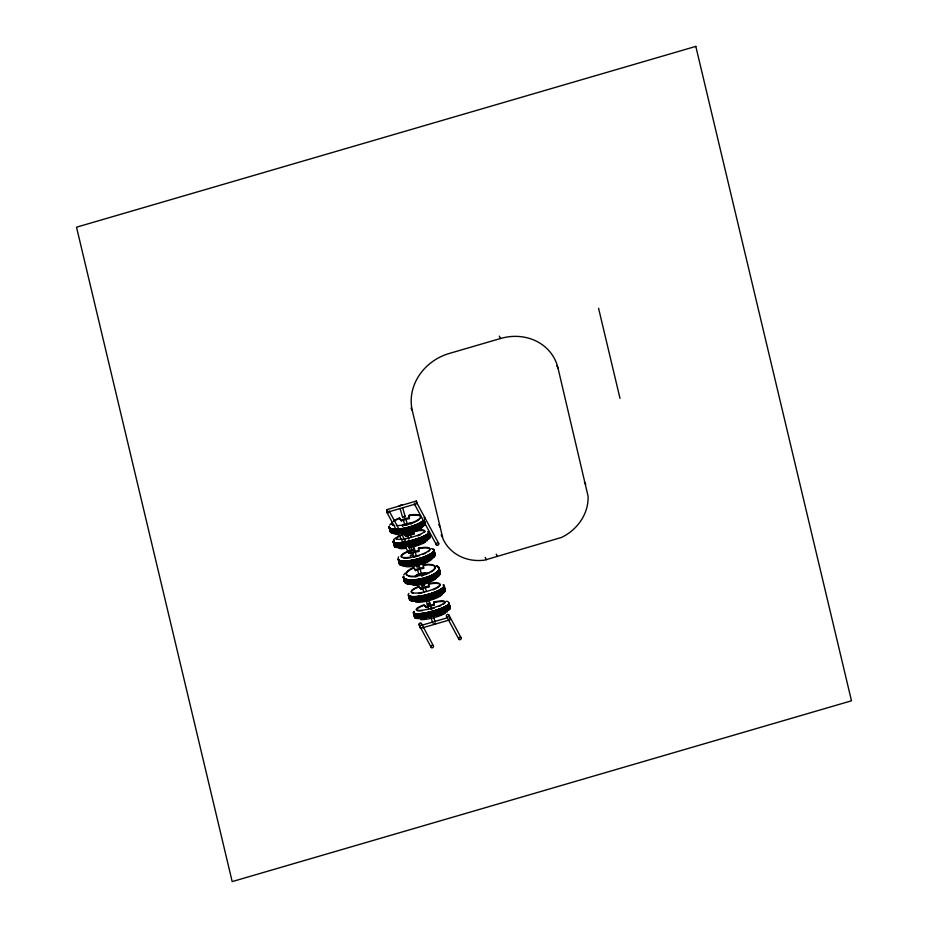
<?xml version="1.0" encoding="UTF-8"?>
<svg xmlns="http://www.w3.org/2000/svg" width="928" height="928" viewBox="0 0 928 928"><rect width="100%" height="100%" fill="white"/><g stroke="black" fill="none" stroke-linecap="round" stroke-linejoin="round"><path stroke-width="1.39" d="M413.552 531.35L413.818 534.226A10.985 2.076 -15.1 0 0 405.849 536.488L404.388 534.47L403.518 534.505A14.825 2.807 -15.1 0 0 401.453 535.328M423.586 568.377L423.342 564.839L423.98 564.711A14.825 4.86 -14.2 0 1 433.306 569.873A14.825 4.86 -14.2 0 1 410.721 576.184A14.825 4.86 -14.2 0 1 413.088 567.762L414.027 567.843L415.616 570.604A10.985 3.608 -14.2 0 1 423.586 568.377L423.342 564.839M393.739 520.944A14.825 4.176 -14.5 0 1 398.924 518.126L401.43 520.863A10.985 3.097 -14.5 0 1 409.41 518.613L409.12 515.562L409.816 515.052A14.825 4.176 -14.5 0 1 418.876 519.181A14.825 4.176 -14.5 0 1 396.291 525.526M409.956 552.543L410.768 553.726A10.985 2.656 -14.8 0 1 418.748 551.464L418.528 548.135L419.166 548.007A14.825 3.584 -14.8 0 1 427.994 551.232A14.825 3.584 -14.8 0 1 405.42 557.612A14.825 3.584 -14.8 0 1 408.274 551.081L408.865 550.872M428.829 586.96L428.55 583.99L429.246 583.503A14.825 3.584 -14.8 0 1 438.074 586.728A14.825 3.584 -14.8 0 1 415.5 593.108A14.825 3.584 -14.8 0 1 418.354 586.577L419.294 586.6L420.86 589.21A10.985 2.656 -14.8 0 1 428.829 586.96L428.55 584.559M413.818 534.226L413.633 531.036M433.979 605.195L433.712 602.33L434.42 601.866A14.825 2.807 -15.1 0 1 442.934 603.931A14.825 2.807 -15.1 0 1 420.372 610.357A14.825 2.807 -15.1 0 1 423.539 604.975L424.456 604.963L426.01 607.469A10.985 2.076 -15.1 0 1 433.979 605.195L433.712 602.864M409.26 516.014L409.178 515.191M409.41 518.613L409.12 516.165M416.301 501.039L417.02 503.591L387.556 512.21L387.069 511.061L386.79 509.658L416.301 501.039L417.078 503.521A1.334 1.195 -28.3 0 0 416.138 502.419M387.556 512.21L386.79 509.658M420.546 628.407L419.816 625.855L420.546 628.407L450.057 619.788M418.528 548.135L418.748 551.464M418.516 550.617L418.54 550.513A10.985 2.656 -14.8 0 0 410.547 552.868L410.338 552.67M428.69 584.443L428.62 583.631M402.242 525.932L402.566 525.225A10.985 3.097 -14.5 0 1 410.536 522.986L411.394 523.763M413.586 533.368L413.61 533.275A10.985 2.076 -15.1 0 0 405.617 535.63L404.295 533.983M433.863 602.794L433.794 602.017M398.031 558.273L398.646 556.893M415.35 576.717L416.823 575.731A10.985 3.608 -14.2 0 1 424.885 573.516L426.254 573.666M429.641 572.854A14.825 4.86 -14.2 0 0 426.126 573.168L424.838 572.715M410.756 523.821L410.536 522.986M419.108 574.641L421.706 574.165L420.871 574.049M405.258 516.734L404.457 517.372M419.12 575.36L421.846 574.687L421.01 574.583M393.716 539.458L395.525 538.124M424.502 585.394L421.938 585.835L422.75 586.044M405.269 524.842L406.94 524.39M429.246 603.42L429.919 602.933L427.321 603.908M418.992 565.72L416.672 566.44M424.885 573.516L424.676 572.692A10.985 3.608 -14.2 0 0 416.707 574.919L415.222 576.218M413.598 549.538L414.63 548.982L411.858 549.817M423.678 585.034L424.722 584.478L421.753 585.29M415.616 570.604L414.108 568.296L413.215 568.261A14.825 4.86 -14.2 0 0 406.94 575.348M404.214 516.455C407.682 515.492 400.641 517.662 403.077 516.757M399.643 518.404L399.052 518.624A14.825 4.176 -14.5 0 0 393.866 521.455M408.993 551.383L408.413 551.592A14.825 3.584 -14.8 0 0 401.801 557.403M420.86 589.21L419.375 587.076L418.493 587.088A14.825 3.584 -14.8 0 0 413.343 593.421M433.492 624.057L434.095 624.057M426.01 607.469L424.548 605.45L423.678 605.485A14.825 2.807 -15.1 0 0 416.405 609.87M429.084 604.209L427.332 604.418M434.756 623.871L435.545 623.546L434.78 623.686M557.983 367.987A49.393 44.161 -28.3 0 0 500.54 338.5L449.164 353.498A49.393 44.161 -28.3 0 0 412.287 410.512L442.969 538.762A43.662 39.034 -28.3 0 0 484.59 560.129L561.486 537.451A44.393 39.695 -28.3 0 0 588.097 496.306L557.983 367.987L556.707 365.62M421.115 625.449L447.946 617.619M413.772 531.558L414.398 531.408A14.825 2.807 -15.1 0 1 424.374 532.394M433.933 602.527L434.559 602.388A14.825 2.807 -15.1 0 1 443.074 604.441M418.667 548.645L419.294 548.518A14.825 3.584 -14.8 0 1 428.121 551.742M428.748 584.141L429.386 584.014A14.825 3.584 -14.8 0 1 439.965 584.466A14.825 3.584 -14.8 0 1 432.982 589.895M409.306 515.69L409.944 515.562A14.825 4.176 -14.5 0 1 420.384 518.311M423.47 565.338L424.108 565.21A14.825 4.86 -14.2 0 1 431.23 571.926M422.553 585.336L421.799 585.324M413.436 550.455L411.858 550.339M418.238 567.136L416.626 566.88M416.823 575.731L416.707 574.919M446.403 601.193L448.143 601.611M405.524 535.584L405.849 536.488M399.504 517.905L401.43 520.863M584.431 482.142L585.707 484.509M499.264 336.133L500.54 338.5M496.19 554.167L497.454 556.533M411.023 408.146L412.287 410.512M485.158 557.38L486.423 559.746M438.735 524.68L440.011 527.046M441.148 534.795L442.424 537.161M416.904 502.964L438.666 543.379M436.334 544.701L414.572 504.287A1.334 1.195 -28.3 0 0 415.338 504.82M448.85 614.986L461.112 637.756M446.53 616.308L458.792 639.09M389.192 511.05L410.953 551.464M386.872 512.372L408.633 552.798M421.393 623.535L433.411 645.853M419.073 624.857L431.091 647.176M449.57 617.758L449.778 618.384M402.671 507.836L405.049 516.2M405.838 518.984L407.032 523.172M410.199 534.319L410.988 537.103M413.366 545.478L416.533 556.626M418.911 564.99L422.078 576.149M425.256 587.296L426.439 591.484M428.817 599.848L431.59 609.603M433.968 617.967L435.151 622.154M400.119 508.579L402.497 516.942M403.286 519.726L404.875 525.306M407.647 535.062L408.83 539.249M411.208 547.613L411.997 550.397M412.798 553.192L413.981 557.368M417.542 569.92L419.131 575.499M421.509 583.863L423.887 592.226M426.265 600.59L428.643 608.954M431.021 617.317L432.599 622.897M410.547 552.868L410.768 553.726M402.566 525.225L402.775 526.072M598.56 308.247L619.997 398.356M389.308 511.34A1.334 1.195 -28.3 0 1 389.273 511.978M388.31 512.882A1.334 1.195 -28.3 0 1 387.428 510.678M419.839 625.402A1.334 1.195 -28.3 0 1 419.073 623.732A1.334 1.195 -28.3 0 1 421.034 623.164A1.334 1.195 -28.3 0 1 421.115 625.031M414.456 503.997A1.334 1.195 -28.3 0 1 414.491 503.359M446.728 616.563A1.334 1.195 -28.3 0 1 446.728 614.904A1.334 1.195 -28.3 0 1 448.491 614.614A1.334 1.195 -28.3 0 1 448.792 616.215M447.632 616.876A1.334 1.195 -28.3 0 1 446.983 616.737M425.778 606.61A10.985 2.076 -15.1 0 1 433.747 604.337M448.224 604.511A18.258 3.457 -15.1 0 1 426.497 612.654A18.258 3.457 -15.1 0 1 414.213 611.448M448.294 604.778A18.258 3.457 -15.1 0 1 426.567 612.909A18.258 3.457 -15.1 0 1 414.282 611.703M440.765 605.636A14.825 2.807 -15.1 0 1 438.84 606.46M434.316 608.06A14.825 2.807 -15.1 0 1 430.604 609.116M422.414 610.705A14.825 2.807 -15.1 0 1 416.858 610.508M447.424 611.227A14.825 2.807 -15.1 0 1 446.902 612.12M445.44 613.199A14.825 2.807 -15.1 0 1 420.628 619.602M448.537 603.513A18.258 3.457 -15.1 0 1 438.062 610.45A18.258 3.457 -15.1 0 1 416.092 614.603M414.364 614.185A18.258 3.457 -15.1 0 1 414.445 612.318M448.607 603.78A18.258 3.457 -15.1 0 1 438.132 610.705A18.258 3.457 -15.1 0 1 416.162 614.87M414.433 614.452A18.258 3.457 -15.1 0 1 414.514 612.573M448.758 603.455A18.49 3.503 -15.1 0 1 431.3 612.515A18.49 3.503 -15.1 0 1 414.236 612.364M449.778 607.214A18.49 3.503 -15.1 0 1 432.309 616.273A18.49 3.503 -15.1 0 1 415.245 616.122M449.245 605.253A18.49 3.503 -15.1 0 1 434.118 613.686A18.49 3.503 -15.1 0 1 414.074 615.264M449.465 606.077A18.49 3.503 -15.1 0 1 434.339 614.51A18.258 3.457 -15.1 0 1 416.8 617.236M414.294 616.088A18.49 3.503 -15.1 0 0 434.339 614.51A18.258 3.457 -15.1 0 0 449.175 608.014M448.943 607.19A18.258 3.457 -15.1 0 1 429.478 614.835A18.258 3.457 -15.1 0 1 414.294 615.206M449.024 605.323A18.258 3.457 -15.1 0 1 449.593 606.1M449.535 606.332A18.49 3.503 -15.1 0 1 432.077 615.403A18.49 3.503 -15.1 0 1 415.013 615.241M449.709 606.947A18.49 3.503 -15.1 0 1 432.239 616.018A18.49 3.503 -15.1 0 1 415.176 615.867M449.245 608.269A18.258 3.457 -15.1 0 1 434.385 614.73A18.258 3.457 -15.1 0 1 416.869 617.491M415.141 617.074A18.258 3.457 -15.1 0 1 415.222 615.206M448.827 603.71A18.49 3.503 -15.1 0 1 431.369 612.77A18.49 3.503 -15.1 0 1 414.306 612.619M449.048 604.534A18.49 3.503 -15.1 0 1 431.59 613.594A18.49 3.503 -15.1 0 1 414.526 613.443M448.839 604.604A18.258 3.457 -15.1 0 1 433.898 612.921A18.258 3.457 -15.1 0 1 414.097 614.487M448.526 602.574A18.49 3.503 -15.1 0 1 431.056 611.645A18.49 3.503 -15.1 0 1 413.992 611.482M415.071 616.818A18.258 3.457 -15.1 0 1 414.514 616.03M447.284 610.717A14.825 2.807 -15.1 0 1 446.762 611.598M442.992 613.872A14.825 2.807 -15.1 0 1 436.543 616.296M448.595 602.829A18.49 3.503 -15.1 0 1 431.126 611.9A18.49 3.503 -15.1 0 1 414.062 611.749M449.488 607.016A18.258 3.457 -15.1 0 1 439.014 613.953A18.258 3.457 -15.1 0 1 417.043 618.106M415.315 617.688A18.258 3.457 -15.1 0 1 415.396 615.821M449.558 607.272A18.258 3.457 -15.1 0 1 439.083 614.208A18.258 3.457 -15.1 0 1 417.113 618.361M415.384 617.944A18.258 3.457 -15.1 0 1 415.466 616.076M433.19 549.353A18.258 4.42 -14.8 0 1 418.516 558.702A18.258 4.42 -14.8 0 1 398.437 559.178M433.248 549.608A18.258 4.42 -14.8 0 1 418.586 558.958A18.49 4.466 -14.8 0 1 398.274 559.491M398.495 559.433A18.258 4.42 -14.8 0 0 418.586 558.958A18.49 4.466 -14.8 0 0 433.469 549.538M425.859 553.076A14.825 3.584 -14.8 0 1 422.89 554.399M419.433 555.628A14.825 3.584 -14.8 0 1 416.974 556.348M415.721 556.672A14.825 3.584 -14.8 0 1 413.227 557.241M410.814 557.67A14.825 3.584 -14.8 0 1 403.251 557.925M432.297 558.088A14.825 3.584 -14.8 0 1 421.73 564.282A14.825 3.584 -14.8 0 1 405.536 566.59M433.457 552.566A18.258 4.42 -14.8 0 1 418.748 559.561A18.258 4.42 -14.8 0 1 401.082 561.718M399.284 561.069A18.258 4.42 -14.8 0 1 398.657 560.048M433.527 552.821A18.258 4.42 -14.8 0 1 418.818 559.816A18.258 4.42 -14.8 0 1 401.14 561.974M399.353 561.324A18.258 4.42 -14.8 0 1 398.727 560.303M433.631 550.153A18.49 4.466 -14.8 0 1 418.783 559.619A18.49 4.466 -14.8 0 1 398.437 560.106M434.606 553.865A18.49 4.466 -14.8 0 1 419.758 563.331A18.258 4.42 -14.8 0 1 402.056 565.442M399.423 563.818A18.49 4.466 -14.8 0 0 419.758 563.331A18.258 4.42 -14.8 0 0 434.443 556.29M434.095 551.94A18.49 4.466 -14.8 0 1 416.916 562.02A18.49 4.466 -14.8 0 1 399.492 560.547M434.316 552.752A18.49 4.466 -14.8 0 1 419.468 562.217A18.49 4.466 -14.8 0 1 399.121 562.704M433.886 551.998A18.258 4.42 -14.8 0 1 416.916 561.962A18.258 4.42 -14.8 0 1 399.713 560.5M434.385 553.007A18.49 4.466 -14.8 0 1 419.537 562.472A18.49 4.466 -14.8 0 1 399.191 562.948M434.548 553.61A18.49 4.466 -14.8 0 1 419.7 563.076A18.258 4.42 -14.8 0 1 401.986 565.187M399.353 563.563A18.49 4.466 -14.8 0 0 419.7 563.076A18.258 4.42 -14.8 0 0 434.374 556.034M434.165 553.076A18.258 4.42 -14.8 0 1 423.957 560.999A18.258 4.42 -14.8 0 1 401.824 564.572M400.038 563.922A18.258 4.42 -14.8 0 1 399.411 562.902M433.701 550.408A18.49 4.466 -14.8 0 1 418.841 559.874A18.49 4.466 -14.8 0 1 398.506 560.35M433.91 551.22A18.49 4.466 -14.8 0 1 416.73 561.301A18.49 4.466 -14.8 0 1 399.307 559.828M433.701 551.29A18.258 4.42 -14.8 0 1 416.718 561.254A18.258 4.42 -14.8 0 1 399.527 559.793M431.59 548.622A18.49 4.466 -14.8 0 1 420.848 558.064A18.49 4.466 -14.8 0 1 398.205 559.236M434.107 552.821A18.258 4.42 -14.8 0 1 423.887 560.744A18.258 4.42 -14.8 0 1 401.766 564.317M399.968 563.667A18.258 4.42 -14.8 0 1 399.342 562.646M410.188 555.733A18.258 4.42 -14.8 0 1 412.368 555.002M428.005 561.22A14.825 3.584 -14.8 0 1 425.047 562.554M414.155 565.628A14.825 3.584 -14.8 0 1 411.8 565.987M400.2 564.537A18.258 4.42 -14.8 0 1 399.574 563.505M400.27 564.792A18.258 4.42 -14.8 0 1 399.643 563.76M420.628 588.364A10.985 2.656 -14.8 0 1 428.608 586.113M443.34 585.104A18.258 4.42 -14.8 0 1 428.666 594.454A18.258 4.42 -14.8 0 1 408.587 594.929M422.089 592.969A14.825 3.584 -14.8 0 1 418.621 593.468M441.914 594.651A14.825 3.584 -14.8 0 1 429.966 600.335A14.825 3.584 -14.8 0 1 415.628 602.086M443.549 588.062A18.258 4.42 -14.8 0 1 428.829 595.057A18.258 4.42 -14.8 0 1 411.162 597.214M409.376 596.565A18.258 4.42 -14.8 0 1 408.749 595.544M443.619 588.317A18.258 4.42 -14.8 0 1 428.898 595.312A18.258 4.42 -14.8 0 1 411.232 597.47M409.434 596.82A18.258 4.42 -14.8 0 1 408.807 595.799M444.35 586.682A18.49 4.466 -14.8 0 1 426.52 595.73A18.49 4.466 -14.8 0 1 408.517 595.59M444.698 589.361A18.49 4.466 -14.8 0 1 429.85 598.827A18.258 4.42 -14.8 0 1 412.136 600.938M409.503 599.314A18.49 4.466 -14.8 0 0 429.85 598.827A18.258 4.42 -14.8 0 0 444.524 591.786M444.187 587.424A18.49 4.466 -14.8 0 1 426.996 597.516A18.49 4.466 -14.8 0 1 409.584 596.043M444.396 588.248A18.49 4.466 -14.8 0 1 427.216 598.328A18.49 4.466 -14.8 0 1 409.793 596.855M443.967 587.494A18.258 4.42 -14.8 0 1 426.996 597.458A18.258 4.42 -14.8 0 1 409.793 595.996M444.466 588.503A18.49 4.466 -14.8 0 1 429.618 597.968A18.49 4.466 -14.8 0 1 409.271 598.444M444.628 589.106A18.49 4.466 -14.8 0 1 429.78 598.572A18.258 4.42 -14.8 0 1 412.078 600.683M409.434 599.059A18.49 4.466 -14.8 0 0 429.78 598.572A18.258 4.42 -14.8 0 0 444.466 591.53M444.257 588.572A18.258 4.42 -14.8 0 1 429.583 597.91A18.258 4.42 -14.8 0 1 409.503 598.398M443.781 585.904A18.49 4.466 -14.8 0 1 428.933 595.37A18.49 4.466 -14.8 0 1 408.587 595.846M444.002 586.716A18.49 4.466 -14.8 0 1 429.142 596.182A18.49 4.466 -14.8 0 1 408.807 596.669M443.781 586.786A18.258 4.42 -14.8 0 1 429.119 596.136A18.258 4.42 -14.8 0 1 409.028 596.611M443.48 584.779A18.49 4.466 -14.8 0 1 426.3 594.86A18.49 4.466 -14.8 0 1 408.877 593.386M443.271 584.849A18.258 4.42 -14.8 0 1 430.87 593.514A18.258 4.42 -14.8 0 1 409.144 595.695M444.187 588.317A18.258 4.42 -14.8 0 1 429.525 597.655A18.258 4.42 -14.8 0 1 409.434 598.142M440.359 595.393A14.825 3.584 -14.8 0 1 438.097 596.716M435.128 598.05A14.825 3.584 -14.8 0 1 431.671 599.268M443.549 585.034A18.49 4.466 -14.8 0 1 428.701 594.5A18.49 4.466 -14.8 0 1 408.366 594.987M410.28 600.033A18.258 4.42 -14.8 0 1 409.654 599.001M444.419 589.176A18.258 4.42 -14.8 0 1 445.046 590.208M410.35 600.288A18.258 4.42 -14.8 0 1 409.724 599.256M415.396 569.78A10.985 3.608 -14.2 0 1 423.377 567.553M436.334 565.952A18.258 5.997 -14.2 0 1 430.488 575.731A18.258 5.997 -14.2 0 1 406.058 579.188M404.167 578.144A18.258 5.997 -14.2 0 1 403.436 576.717M439.014 568.667A18.258 5.997 -14.2 0 1 426.323 577.587A18.258 5.997 -14.2 0 1 406.128 579.432M404.237 578.388A18.258 5.997 -14.2 0 1 403.506 576.961M436.392 566.196A18.258 5.997 -14.2 0 1 438.283 567.252M428.307 573.4A14.825 4.86 -14.2 0 1 421.15 575.743M417.403 576.439A14.825 4.86 -14.2 0 1 408.471 576.195M430.314 581.357A14.825 4.86 -14.2 0 1 426.88 582.656M419.421 584.396A14.825 4.86 -14.2 0 1 415.906 584.721M436.914 577.309A14.825 4.86 -14.2 0 1 412.983 585.139M438.434 567.843A18.258 5.997 -14.2 0 1 424.212 578.875A18.258 5.997 -14.2 0 1 403.657 577.564M438.503 568.087A18.258 5.997 -14.2 0 1 424.27 579.118A18.49 6.067 -14.2 0 1 403.494 577.866M403.715 577.808A18.258 5.997 -14.2 0 0 424.27 579.118A18.49 6.067 -14.2 0 0 438.712 568.017M438.654 567.774A18.49 6.067 -14.2 0 1 424.247 578.944A18.49 6.067 -14.2 0 1 403.436 577.61M439.57 571.404A18.49 6.067 -14.2 0 1 422.82 583.178A18.49 6.067 -14.2 0 1 404.84 579.513M439.095 569.514A18.49 6.067 -14.2 0 1 424.688 580.684A18.49 6.067 -14.2 0 1 403.877 579.35M439.292 570.314A18.49 6.067 -14.2 0 1 424.885 581.473A18.49 6.067 -14.2 0 1 404.074 580.151M438.874 569.583A18.258 5.997 -14.2 0 1 424.653 580.615A18.258 5.997 -14.2 0 1 404.098 579.304M439.362 570.558A18.49 6.067 -14.2 0 1 424.943 581.728A18.49 6.067 -14.2 0 1 404.132 580.394M439.512 571.149A18.49 6.067 -14.2 0 1 422.75 582.923A18.49 6.067 -14.2 0 1 404.77 579.269M439.872 572.054A18.258 5.997 -14.2 0 1 422.6 582.25A18.258 5.997 -14.2 0 1 404.364 580.348M438.921 568.818A18.49 6.067 -14.2 0 1 422.159 580.592A18.49 6.067 -14.2 0 1 404.179 576.926M438.7 568.887A18.258 5.997 -14.2 0 1 424.467 579.919A18.258 5.997 -14.2 0 1 403.924 578.608M436.52 565.871A18.49 6.067 -14.2 0 1 426.323 577.402A18.49 6.067 -14.2 0 1 403.216 576.764M403.703 575.035A18.49 6.067 -14.2 0 1 405.385 573.144M439.814 571.799A18.258 5.997 -14.2 0 1 422.53 582.007A18.258 5.997 -14.2 0 1 404.295 580.104M436.589 566.115A18.49 6.067 -14.2 0 1 426.381 577.645A18.49 6.067 -14.2 0 1 403.286 577.019M439.547 574.362A18.258 5.997 -14.2 0 1 425.059 582.25A18.258 5.997 -14.2 0 1 407.137 583.41M405.246 582.366A18.258 5.997 -14.2 0 1 404.991 579.234M439.292 571.23A18.258 5.997 -14.2 0 1 440.023 572.646M439.605 574.606A18.258 5.997 -14.2 0 1 422.808 583.097A18.258 5.997 -14.2 0 1 405.304 582.622M404.573 581.195A18.258 5.997 -14.2 0 1 405.06 579.49M439.362 571.474A18.258 5.997 -14.2 0 1 440.081 572.901M428.144 531.663A18.258 3.457 -15.1 0 1 417.67 538.6A18.258 3.457 -15.1 0 1 395.699 542.752M393.971 542.335A18.258 3.457 -15.1 0 1 394.052 540.467M428.214 531.93A18.258 3.457 -15.1 0 1 417.739 538.855A18.258 3.457 -15.1 0 1 395.769 543.008M394.04 542.602A18.258 3.457 -15.1 0 1 394.122 540.722M420.616 534.667A14.825 2.807 -15.1 0 1 417.623 535.897M405.559 539.226A14.825 2.807 -15.1 0 1 403.297 539.597M396.697 539.528A14.825 2.807 -15.1 0 1 400.536 535.734M415.442 530.665A14.825 2.807 -15.1 0 1 423.365 532.579A14.825 2.807 -15.1 0 1 403.158 539.075M402.114 539.214A14.825 2.807 -15.1 0 1 400.397 535.224M401.314 534.818A14.825 2.807 -15.1 0 1 403.378 533.994M427.263 540.258A14.825 2.807 -15.1 0 1 426.741 541.14M425.279 542.219A14.825 2.807 -15.1 0 1 409.109 547.74M405.664 548.344A14.825 2.807 -15.1 0 1 399.063 548.286M428.388 532.544A18.258 3.457 -15.1 0 1 406.58 542.555A18.49 3.503 -15.1 0 0 428.597 532.475M402.334 543.286A18.258 3.457 -15.1 0 1 395.931 543.634M394.203 543.216A18.258 3.457 -15.1 0 1 393.646 542.428M428.458 532.8A18.258 3.457 -15.1 0 1 406.65 542.81M402.404 543.541A18.258 3.457 -15.1 0 1 396.001 543.889M394.272 543.472A18.258 3.457 -15.1 0 1 393.716 542.694M404.306 543.031A18.49 3.503 -15.1 0 1 394.075 541.384M429.618 536.233A18.49 3.503 -15.1 0 1 407.531 546.372A18.258 3.457 -15.1 0 0 429.397 536.303M406.418 546.58A18.49 3.503 -15.1 0 1 395.084 545.142M429.084 534.273A18.49 3.503 -15.1 0 1 407.009 544.411M404.794 544.829A18.49 3.503 -15.1 0 1 394.562 543.193M429.304 535.096A18.49 3.503 -15.1 0 1 407.23 545.235M405.014 545.652A18.49 3.503 -15.1 0 1 394.783 544.017M429.432 535.12A18.258 3.457 -15.1 0 1 407.067 544.353M405.606 544.632A18.258 3.457 -15.1 0 1 394.771 543.147M429.374 535.363A18.49 3.503 -15.1 0 1 407.299 545.49A18.258 3.457 -15.1 0 0 429.165 535.421M405.084 545.908A18.49 3.503 -15.1 0 1 394.852 544.272M429.548 535.978A18.49 3.503 -15.1 0 1 407.462 546.105A18.258 3.457 -15.1 0 0 429.328 536.048M406.348 546.325A18.49 3.503 -15.1 0 1 395.015 544.887M403.112 546.174A18.258 3.457 -15.1 0 1 395.061 544.226M428.666 532.73A18.49 3.503 -15.1 0 1 411.208 541.801A18.49 3.503 -15.1 0 1 394.145 541.639M428.887 533.554A18.49 3.503 -15.1 0 1 413.76 541.987A18.49 3.503 -15.1 0 1 393.716 543.576M428.678 533.623A18.258 3.457 -15.1 0 1 413.737 541.952A18.258 3.457 -15.1 0 1 393.936 543.518M428.365 531.605A18.49 3.503 -15.1 0 1 406.278 541.732M401.986 542.486A18.49 3.503 -15.1 0 1 393.832 540.514M429.096 535.166A18.258 3.457 -15.1 0 1 407.288 545.177M403.042 545.908A18.258 3.457 -15.1 0 1 394.992 543.97M425.14 541.708A14.825 2.807 -15.1 0 1 422.832 542.903M419.85 544.133A14.825 2.807 -15.1 0 1 417.577 544.933M416.382 545.316A14.825 2.807 -15.1 0 1 408.97 547.23M402.578 548.123A14.825 2.807 -15.1 0 1 400.328 548.112M428.434 531.86A18.49 3.503 -15.1 0 1 410.965 540.92A18.49 3.503 -15.1 0 1 393.901 540.769M406.058 546.337A18.258 3.457 -15.1 0 1 394.597 545.931M406.128 546.592A18.258 3.457 -15.1 0 1 394.655 546.186M401.209 520.016A10.985 3.097 -14.5 0 1 409.19 517.778M422.379 521.246A18.258 5.15 -14.5 0 1 398.274 529.018M396.952 529.088A18.258 5.15 -14.5 0 1 391.686 528.658M389.841 527.823A18.258 5.15 -14.5 0 1 389.168 526.617M389.702 525.12A18.258 5.15 -14.5 0 1 391.407 523.427M422.437 521.501A18.258 5.15 -14.5 0 1 398.332 529.262M397.022 529.331A18.258 5.15 -14.5 0 1 391.744 528.914M389.911 528.078A18.258 5.15 -14.5 0 1 389.238 526.872M419.004 519.68A14.825 4.176 -14.5 0 1 416.765 521.118M415.848 521.594A14.825 4.176 -14.5 0 1 410.373 523.775M409.155 524.158A14.825 4.176 -14.5 0 1 406.661 524.819M405.408 525.109A14.825 4.176 -14.5 0 1 402.926 525.573M392.602 525.028A14.825 4.176 -14.5 0 1 392.486 522.824M393.959 525.202A14.825 4.176 -14.5 0 1 392.358 522.325M422.611 526.884A14.825 4.176 -14.5 0 1 406.371 533.936M405.153 534.157A14.825 4.176 -14.5 0 1 401.662 534.563M398.646 534.609A14.825 4.176 -14.5 0 1 396.314 534.284M422.6 522.104A18.258 5.15 -14.5 0 1 398.495 529.876M397.172 529.946A18.258 5.15 -14.5 0 1 389.389 527.475M424.363 520.666A18.258 5.15 -14.5 0 1 398.553 530.12M397.242 530.19A18.258 5.15 -14.5 0 1 389.458 527.73M424.224 517.952A18.258 5.15 -14.5 0 1 424.896 519.158M422.797 522.093A18.49 5.208 -14.5 0 1 398.379 529.958M397.056 530.027A18.49 5.208 -14.5 0 1 389.168 527.533M424.374 517.627A18.49 5.208 -14.5 0 1 425.059 518.856M425.476 524.053A18.49 5.208 -14.5 0 1 400.374 533.554M398.008 533.704A18.49 5.208 -14.5 0 1 390.12 531.21M424.978 522.139A18.49 5.208 -14.5 0 1 399.875 531.64M397.509 531.79A18.49 5.208 -14.5 0 1 390.166 527.777M425.186 522.951A18.49 5.208 -14.5 0 1 400.084 532.44M399.052 532.533A18.49 5.208 -14.5 0 1 389.841 530.097M424.757 522.174A18.258 5.15 -14.5 0 1 398.947 531.64M397.636 531.709A18.258 5.15 -14.5 0 1 389.853 529.238M425.244 523.206A18.49 5.208 -14.5 0 1 400.154 532.695M399.11 532.776A18.49 5.208 -14.5 0 1 389.899 530.352M425.407 523.81A18.49 5.208 -14.5 0 1 400.316 533.298M397.938 533.461A18.49 5.208 -14.5 0 1 390.062 530.955M425.036 523.241A18.258 5.15 -14.5 0 1 400.606 532.579M397.915 532.765A18.258 5.15 -14.5 0 1 390.12 530.306M422.855 522.336A18.49 5.208 -14.5 0 1 398.448 530.213M397.114 530.282A18.49 5.208 -14.5 0 1 389.238 527.777M424.444 517.882A18.49 5.208 -14.5 0 1 425.128 519.112M424.792 521.432A18.49 5.208 -14.5 0 1 399.701 530.932M397.323 531.083A18.49 5.208 -14.5 0 1 389.447 528.589M424.572 521.466A18.258 5.15 -14.5 0 1 400.142 530.816M397.451 531.002A18.258 5.15 -14.5 0 1 389.667 528.531M422.576 521.234A18.49 5.208 -14.5 0 1 398.158 529.099M396.836 529.169A18.49 5.208 -14.5 0 1 388.948 526.675M424.966 522.986A18.258 5.15 -14.5 0 1 400.536 532.324M399.156 532.44A18.258 5.15 -14.5 0 1 390.062 530.05M415.906 530.584A14.825 4.176 -14.5 0 1 412.461 531.848M422.634 521.478A18.49 5.208 -14.5 0 1 398.228 529.354M396.894 529.424A18.49 5.208 -14.5 0 1 389.018 526.918M425.186 523.844A18.258 5.15 -14.5 0 1 400.757 533.182M398.066 533.368A18.258 5.15 -14.5 0 1 392.788 532.95M390.955 532.115A18.258 5.15 -14.5 0 1 390.282 530.909M425.256 524.088A18.258 5.15 -14.5 0 1 400.826 533.438M398.135 533.623A18.258 5.15 -14.5 0 1 392.857 533.206M391.024 532.37A18.258 5.15 -14.5 0 1 390.352 531.152M406.174 524.877A10.985 3.097 -14.5 0 1 408.088 524.366M399.33 505.76L401.882 505.041L399.33 505.76M695.814 46.4L76.514 227.198L232.186 881.6L851.486 700.802L695.814 46.4M409.399 553.332A1.334 1.195 -28.3 0 0 411.069 551.754A1.334 1.195 -28.3 0 0 408.912 551.302A1.334 1.195 -28.3 0 0 409.399 553.332M431.845 647.709A1.334 1.195 -28.3 0 0 433.527 646.143A1.334 1.195 -28.3 0 0 431.369 645.679A1.334 1.195 -28.3 0 0 431.845 647.709M437.1 545.246A1.334 1.195 -28.3 0 0 438.782 543.669A1.334 1.195 -28.3 0 0 436.624 543.216A1.334 1.195 -28.3 0 0 437.1 545.246M459.557 639.624A1.334 1.195 -28.3 0 0 461.228 638.046A1.334 1.195 -28.3 0 0 459.07 637.594A1.334 1.195 -28.3 0 0 459.557 639.624"/></g></svg>
